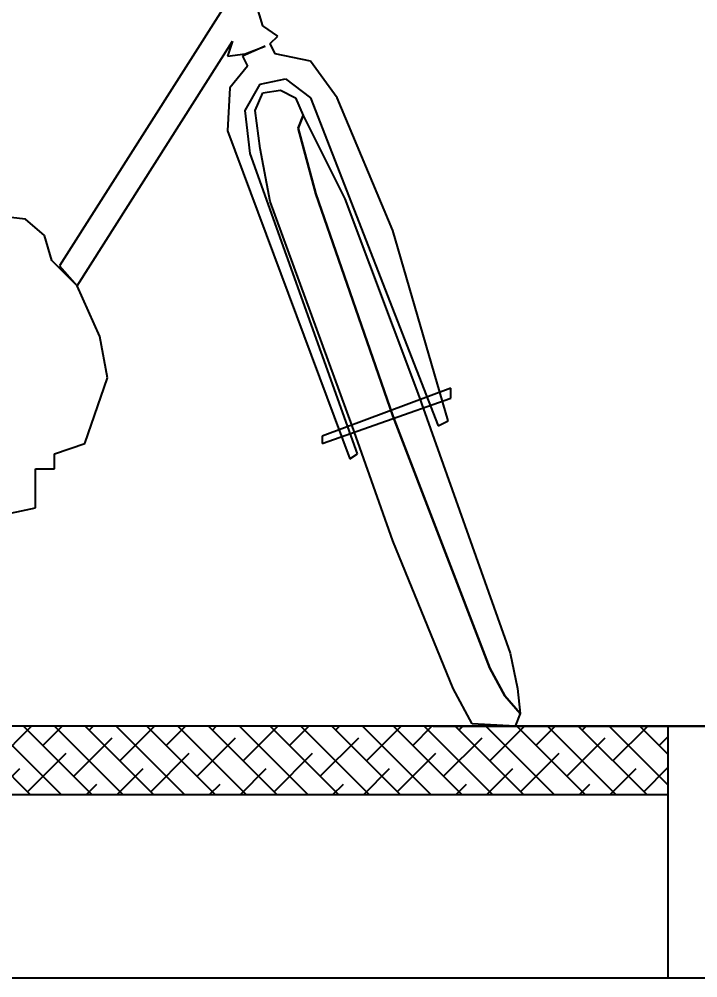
# Model space of a CAD drawing. Header units: millimetres. Extents: x 2 to 5882, y 1831 to 3462.
# Drawn here: x 1148.307 to 1151.274, y 2696.612 to 2700.804 of the extents above; entities that cross this region are included whole.
import ezdxf

# ---------------------------------------------------------------- set-up
doc = ezdxf.new("R2010")
doc.units = ezdxf.units.MM
for name, color, linetype in [('fz', 7, 'Continuous'), ('标注', 4, 'Continuous'), ('道路结构', 7, 'Continuous')]:
    doc.layers.add(name, color=color, linetype=linetype)
doc.styles.get("Standard").update_dxf_attribs({"font": 'simplex1.shx', "width": 0.7, "bigfont": 'hztxt.shx'})
doc.dimstyles.new('比例1：200', dxfattribs={"dimtxt": 3, "dimasz": 2, "dimexe": 1, "dimexo": 1, "dimgap": 0.5, "dimtad": 1, "dimlfac": 20, "dimzin": 13, "dimdsep": 46, "dimtxsty": 'Standard', "dimcen": -0.09, "dimclrd": 256, "dimclre": 256, "dimclrt": 7, "dimaunit": 1, "dimadec": 0, "dimazin": 0, "dimtfac": 0.0005, "dimtix": 1, "dimtmove": 2, "dimatfit": 3, "dimfxl": 0, "dimtolj": 1, "dimtzin": 13, "dimarcsym": 0})

# ---------------------------------------------------------------- blocks, each defined once
blk = doc.blocks.new('单车')
at = {"color": 143, "linetype": 'Continuous'}
for p, q in [((-1440.4973, -1093.5287), (-1440.398, -1093.1977)), ((-1440.3318, -1093.4405), (-1439.6092, -1094.5768)), ((-1440.5635, -1093.5728), (-1440.4973, -1093.5287)), ((-1440.5304, -1093.6059), (-1440.5635, -1093.5728)), ((-1439.6864, -1094.665), (-1440.3649, -1093.5949)), ((-1440.3649, -1093.5949), (-1440.3428, -1093.6611)), ((-1440.5524, -1093.6501), (-1440.5304, -1093.6059)), ((-1440.5083, -1093.617), (-1440.409, -1093.6611)), ((-1440.4201, -1093.6501), (-1440.5083, -1093.617)), ((-1440.8227, -1093.8431), (-1440.7069, -1093.6832)), ((-1440.7069, -1093.6832), (-1440.5524, -1093.6501)), ((-1440.409, -1093.6611), (-1440.4311, -1093.7052)), ((-1440.3428, -1093.6611), (-1440.4201, -1093.6501)), ((-1440.4311, -1093.7052), (-1440.3539, -1093.799)), ((-1440.5966, -1093.7604), (-1440.7069, -1093.8431)), ((-1440.4862, -1093.7825), (-1440.5966, -1093.7604)), ((-1440.5745, -1093.81), (-1440.6407, -1093.8431)), ((-1440.4973, -1093.8211), (-1440.5745, -1093.81)), ((-1440.4201, -1093.8983), (-1440.4862, -1093.7825)), ((-1440.3539, -1093.799), (-1440.3428, -1093.9866)), ((-1440.7069, -1093.8431), (-1441.264, -1095.2773)), ((-1441.0654, -1094.4223), (-1440.8227, -1093.8431)), ((-1440.6407, -1093.8431), (-1440.6738, -1093.9204)), ((-1440.4642, -1093.8983), (-1440.4973, -1093.8211)), ((-1440.6738, -1093.9204), (-1440.8558, -1094.2844)), ((-1440.6738, -1093.9204), (-1440.6738, -1093.9204)), ((-1440.6517, -1093.9755), (-1440.6738, -1093.9204)), ((-1440.6738, -1093.9204), (-1440.6517, -1093.9755)), ((-1440.4862, -1094.0638), (-1440.4642, -1093.8983)), ((-1440.4421, -1094.0859), (-1440.4201, -1093.8983)), ((-1440.729, -1094.2624), (-1440.6517, -1093.9755)), ((-1440.6517, -1093.9755), (-1440.729, -1094.2624)), ((-1440.3428, -1093.9866), (-1440.8779, -1095.4208)), ((-1440.5304, -1094.2955), (-1440.4862, -1094.0638)), ((-1440.911, -1095.3987), (-1440.4421, -1094.0859)), ((-1441.0654, -1095.2332), (-1440.729, -1094.2624)), ((-1440.729, -1094.2624), (-1441.0654, -1095.2332)), ((-1440.8558, -1094.2844), (-1441.1758, -1095.1339)), ((-1440.8889, -1095.2773), (-1440.5304, -1094.2955)), ((-1439.4602, -1094.3727), (-1439.2617, -1094.3506)), ((-1439.543, -1094.4444), (-1439.4602, -1094.3727)), ((-1441.3082, -1095.2553), (-1441.0654, -1094.4223)), ((-1439.5761, -1094.5547), (-1439.543, -1094.4444)), ((-1439.6864, -1094.665), (-1439.5761, -1094.5547)), ((-1439.6092, -1094.5768), (-1439.6864, -1094.665)), ((-1439.7857, -1094.8857), (-1439.6864, -1094.665)), ((-1439.8188, -1095.0677), (-1439.7857, -1094.8857)), ((-1439.7195, -1095.3546), (-1439.8188, -1095.0677)), ((-1441.3192, -1095.1119), (-1440.7565, -1095.3215)), ((-1441.3192, -1095.1119), (-1441.3192, -1095.1119)), ((-1441.3192, -1095.156), (-1441.3192, -1095.1119)), ((-1441.1758, -1095.1339), (-1441.5785, -1096.2703)), ((-1440.7565, -1095.3546), (-1441.3192, -1095.156)), ((-1441.4902, -1096.3365), (-1441.0654, -1095.2332)), ((-1441.0654, -1095.2332), (-1441.4902, -1096.3365)), ((-1441.264, -1095.2773), (-1441.3082, -1095.2553)), ((-1441.0654, -1095.7793), (-1440.8889, -1095.2773)), ((-1440.7565, -1095.3215), (-1440.7565, -1095.3546)), ((-1439.5871, -1095.3987), (-1439.7195, -1095.3546)), ((-1440.8779, -1095.4208), (-1440.911, -1095.3987)), ((-1439.5871, -1095.4649), (-1439.5871, -1095.3987)), ((-1439.5044, -1095.4649), (-1439.5871, -1095.4649)), ((-1439.5044, -1095.6359), (-1439.5044, -1095.4649)), ((-1439.2396, -1095.6911), (-1439.5044, -1095.6359)), ((-1441.3302, -1096.4247), (-1441.0654, -1095.7793)), ((-1441.5785, -1096.2703), (-1441.6116, -1096.4247)), ((-1441.5564, -1096.4578), (-1441.4902, -1096.3365)), ((-1441.4902, -1096.3365), (-1441.5564, -1096.4578)), ((-1441.6116, -1096.4247), (-1441.6226, -1096.535)), ((-1441.413, -1096.5792), (-1441.3302, -1096.4247)), ((-1441.6226, -1096.535), (-1441.5564, -1096.4578)), ((-1441.5564, -1096.4578), (-1441.6226, -1096.535)), ((-1441.6226, -1096.535), (-1441.6005, -1096.5902)), ((-1441.6005, -1096.5902), (-1441.413, -1096.5792))]:
    blk.add_line(p, q, dxfattribs=at)
at = {"color": 143, "width": 0.8, "flags": 9}
for tag in ['YSIZE', 'XSIZE']:
    blk.add_attdef(tag, (-1438.3956, -1096.4688), '', height=0.00181, dxfattribs=at)
blk = doc.blocks.new('*D199')
at = {"layer": 'DEFPOINTS', "color": 0}
for p in [(1149.117, 2717.9457), (1149.117, 2697.7124), (1153.397, 2697.7124)]:
    blk.add_point(p, dxfattribs=at)
at = {"layer": '标注', "lineweight": -2}
for p, q in [((1150.117, 2717.9457), (1154.397, 2717.9457)), ((1153.397, 2715.9457), (1153.397, 2699.7124)), ((1150.117, 2697.7124), (1154.397, 2697.7124))]:
    blk.add_line(p, q, dxfattribs=at)
at = {"layer": '标注'}
for points in [[(1153.0637, 2715.9457), (1153.7304, 2715.9457), (1153.397, 2717.9457)], [(1153.0637, 2699.7124), (1153.7304, 2699.7124), (1153.397, 2697.7124)]]:
    blk.add_solid(points, dxfattribs=at)
at = {"layer": '标注', "color": 7, "insert": (1151.397, 2707.8291), "char_height": 3, "attachment_point": 5, "rotation": 90}
blk.add_mtext('\\A1;600', dxfattribs=at)

msp = doc.modelspace()

# ---------------------------------------------------------------- hatches: boundary and pattern name
at = {"layer": 'fz'}
h = msp.add_hatch(dxfattribs=at)
h.set_pattern_fill('ANSI38', color=256, scale=0.03, style=0)
h.set_pattern_definition([(135.0000000004, (943417.41031, -2576803.35333), (0.0673519209076, 0.0673519209085), []), (45.0000000004, (943417.41031, -2576803.35333), (0.2020557627236, 0.0673519209094), [0.238125, -0.142875])])
h.paths.add_polyline_path([(1151.14359, 2697.71244), (1151.14359, 2697.41244), (1145.74359, 2697.41244), (1145.74359, 2697.71244)])

# ---------------------------------------------------------------- linework, layer by layer
for p, q in [((1169.49359, 2697.71244), (1145.74359, 2697.71244)), ((1151.14359, 2697.41244), (1145.74359, 2697.41244))]:
    msp.add_line(p, q)
at = {"layer": '道路结构'}
for p, q in [((1151.14359, 2697.71244), (1151.14359, 2696.61436)), ((1145.74359, 2696.61244), (1158.49339, 2696.61244))]:
    msp.add_line(p, q, dxfattribs=at)

# ---------------------------------------------------------------- block references
at = {"layer": '标注', "xscale": -1}
msp.add_blockref('单车', (-291.12525, 3794.30265), dxfattribs=at)

# ---------------------------------------------------------------- dimensions: what is measured, and where the dimension line sits
at = {"layer": '标注'}
dim = msp.add_linear_dim(base=(1153.39702, 2697.71244), p1=(1149.11703, 2717.94572), p2=(1149.11703, 2697.71244), angle=90, text='600', dimstyle='比例1：200', dxfattribs=at)
dim.commit()
dim.dimension.update_dxf_attribs({"geometry": '*D199', "text_midpoint": (1151.39702, 2707.82908)})

doc.saveas('drawing.dxf')
